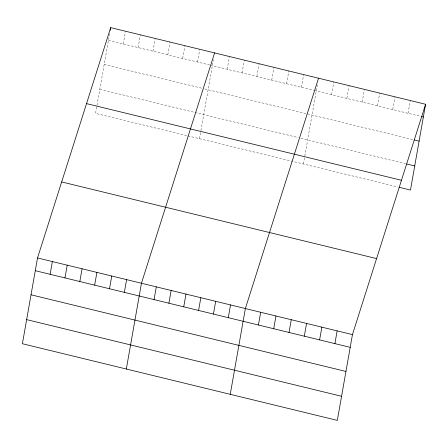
<?xml version="1.0" encoding="UTF-8"?>
<svg xmlns="http://www.w3.org/2000/svg" width="448" height="448" viewBox="0 0 448 448"><rect width="100%" height="100%" fill="white"/><g stroke="black" fill="none" stroke-linecap="round" stroke-linejoin="round"><path stroke-width="0.34" stroke-dasharray="2.24 1.68" d="M109.614 33.65L95.553 113.394L187.331 135.738M123.278 43.966L125.53 31.226M138.13 47.583L140.375 34.843M152.975 51.195L155.221 38.455M167.821 54.807L170.066 42.067M182.666 58.425L184.912 45.685M197.512 62.037L199.758 49.297M199.478 138.695L200.777 131.326M200.894 130.659L213.422 59.618M227.203 69.266L229.449 56.526M242.049 72.878L244.294 60.138M256.894 76.49L259.14 63.75M271.74 80.102L273.991 67.368M286.591 83.72L288.837 70.98M301.437 87.332L303.682 74.592M303.402 163.99L317.346 84.913M331.576 94.668L333.822 81.928M346.875 98.392L349.121 85.652M362.169 102.116L364.414 89.376M377.468 105.84L379.714 93.1M392.762 109.564L395.007 96.824M408.055 113.288L410.306 100.548M108.433 40.354L209.658 64.994M210.336 65.156L313.583 90.289M314.255 90.451L420.694 116.362M104.182 64.456L202.037 88.273M204.736 88.934L413.118 139.658M99.803 89.292L298.206 137.586M300.905 138.242L405.412 163.682M188.009 135.901L397.841 186.978"/><path stroke-width="0.67" d="M37.526 257.947L22.4 343.728L337.322 420.386L352.447 334.606L425.6 104.272L110.678 27.614L37.526 257.947L352.447 334.606M50.126 274.299L52.371 261.565M64.971 277.917L67.217 265.177M110.208 30.296L110.678 27.614M79.817 281.529L82.062 268.789M94.662 285.141L96.908 272.401M109.508 288.758L111.759 276.018M124.359 292.37L126.605 279.63M126.325 369.029L141.45 283.242L214.603 52.909M154.05 299.6L156.296 286.86M168.896 303.212L171.142 290.472M183.742 306.824L185.987 294.084M198.587 310.442L200.833 297.702M213.433 314.054L215.678 301.314M228.278 317.666L230.524 304.926M230.244 394.324L245.37 308.543L318.528 78.21M258.423 325.002L260.669 312.262M273.717 328.726L275.962 315.986M289.016 332.45L291.262 319.71M304.31 336.174L306.555 323.434M319.609 339.898L321.854 327.158M334.902 343.622L337.148 330.882M425.6 104.272L410.474 190.053L399.168 187.298M421.361 116.525L423.354 117.006M414.45 139.978L419.104 141.114M406.745 164.007L414.725 165.945M86.542 103.622L401.458 180.281M61.667 181.938L376.589 258.591M35.28 270.687L350.196 347.346M31.03 294.79L345.946 371.448M26.65 319.626L341.572 396.284"/></g></svg>
